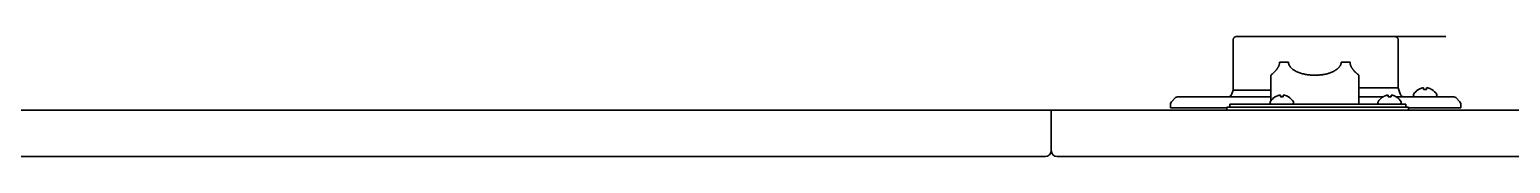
# Model space of a CAD drawing. Extents: x -760 to 4209, y 5795 to 10328.
# Drawn here: x 856 to 1361, y 8787 to 8828 of the extents above; entities that cross this region are included whole.
import ezdxf

# ---------------------------------------------------------------- set-up
doc = ezdxf.new("R2010")
doc.units = 0
doc.header["$LTSCALE"] = 5
doc.layers.add('1', color=7, linetype='CONTINUOUS', true_color=0xffffff)

msp = doc.modelspace()

# ---------------------------------------------------------------- linework, layer by layer
at = {"layer": '1', "color": 7, "linetype": 'Continuous', "lineweight": 35}
for p, q in [((1267.19, 8827.9), (1284.03, 8827.9)), ((1267.19, 8827.9), (1284.03, 8827.9)), ((1281.67, 8827.9), (1299.14, 8827.9)), ((1284.03, 8827.9), (1286.45, 8827.9)), ((1284.03, 8827.9), (1286.45, 8827.9)), ((1286.45, 8827.9), (1288.21, 8827.9)), ((1286.45, 8827.9), (1288.21, 8827.9)), ((1288.21, 8827.9), (1300.36, 8827.9)), ((1288.21, 8827.9), (1300.36, 8827.9)), ((1300.36, 8827.9), (1302.12, 8827.9)), ((1300.36, 8827.9), (1302.12, 8827.9)), ((1302.12, 8827.9), (1304.55, 8827.9)), ((1302.12, 8827.9), (1304.55, 8827.9)), ((1302.42, 8827.9), (1303.79, 8827.9)), ((1303.79, 8827.9), (1316.59, 8827.9)), ((1304.55, 8827.9), (1321.39, 8827.9)), ((1304.55, 8827.9), (1321.39, 8827.9)), ((1316.59, 8827.9), (1317.95, 8827.9)), ((1321.24, 8827.9), (1338.7, 8827.9)), ((1266.19, 8826.9), (1266.19, 8809.65)), ((1266.19, 8826.9), (1266.19, 8809.65)), ((1322.39, 8810.43), (1322.39, 8826.9)), ((1322.39, 8810.43), (1322.39, 8826.9)), ((1283.26, 8819.23), (1281.99, 8819.23)), ((1281.99, 8819.23), (1283.26, 8819.23)), ((1305.99, 8819.23), (1304.71, 8819.23)), ((1304.71, 8819.23), (1305.99, 8819.23)), ((1278.99, 8814.74), (1278.99, 8806.01)), ((1308.99, 8804.9), (1308.99, 8814.74)), ((1247.2, 8807.4), (1278.99, 8807.4)), ((1247.2, 8807.4), (1278.99, 8807.4)), ((1266.19, 8809.65), (1265.73, 8808.39)), ((1266.19, 8809.65), (1265.73, 8808.39)), ((1266.19, 8809.65), (1278.99, 8809.65)), ((1266.19, 8809.65), (1278.99, 8809.65)), ((1280.44, 8807.35), (1280.44, 8807.38)), ((1285.04, 8807.38), (1285.04, 8807.35)), ((1308.99, 8810.43), (1322.39, 8810.43)), ((1308.99, 8810.43), (1322.39, 8810.43)), ((1308.99, 8807.4), (1317.35, 8807.4)), ((1308.99, 8807.4), (1317.38, 8807.4)), ((1317.19, 8807.35), (1317.19, 8807.38)), ((1321.69, 8807.4), (1341.38, 8807.4)), ((1321.72, 8807.4), (1341.38, 8807.4)), ((1321.79, 8807.38), (1321.79, 8807.35)), ((1323.13, 8808.39), (1322.39, 8810.43)), ((1323.13, 8808.39), (1322.39, 8810.43)), ((1327.61, 8808), (1327.61, 8807.8)), ((1329.31, 8809.85), (1329.31, 8809.88)), ((1333.91, 8809.88), (1333.91, 8809.85)), ((1335.61, 8807.8), (1335.61, 8808)), ((521.43, 8802.9), (1519.14, 8802.9)), ((1204.09, 8802.9), (1204.09, 8801.1)), ((1204.09, 8802.9), (1204.09, 8801.1)), ((1244.79, 8804.99), (1244.79, 8803.6)), ((1244.79, 8804.99), (1244.79, 8803.6)), ((1263.99, 8803.6), (1244.79, 8803.6)), ((1263.99, 8803.6), (1244.79, 8803.6)), ((1246.5, 8807.11), (1245.08, 8805.69)), ((1246.5, 8807.11), (1245.08, 8805.69)), ((1325.99, 8803.9), (1263.99, 8803.9)), ((1263.99, 8803.9), (1263.99, 8802.9)), ((1264.99, 8804.9), (1324.99, 8804.9)), ((1264.99, 8804.9), (1264.99, 8803.9)), ((1278.74, 8805.5), (1278.74, 8805.3)), ((1278.99, 8804.93), (1278.99, 8804.9)), ((1286.74, 8805.3), (1286.74, 8805.5)), ((1315.49, 8805.5), (1315.49, 8805.3)), ((1323.49, 8805.3), (1323.49, 8805.5)), ((1324.99, 8803.9), (1324.99, 8804.9)), ((1325.99, 8802.9), (1325.99, 8803.9)), ((1343.79, 8803.6), (1325.99, 8803.6)), ((1343.79, 8803.6), (1325.99, 8803.6)), ((1343.5, 8805.69), (1342.08, 8807.11)), ((1343.5, 8805.69), (1342.08, 8807.11)), ((1343.79, 8803.6), (1343.79, 8804.99)), ((1343.79, 8803.6), (1343.79, 8804.99)), ((1204.09, 8801.1), (1204.09, 8789.1)), ((1204.09, 8801.1), (1204.09, 8789.1)), ((1202.09, 8787.1), (522.19, 8787.1)), ((1518.39, 8787.1), (1206.09, 8787.1))]:
    msp.add_line(p, q, dxfattribs=at)
for centre, radius, start, end in [((1267.19, 8826.9), 1, 90, 180), ((1267.19, 8826.9), 1, 90, 180), ((1321.39, 8826.9), 1, 0, 90), ((1321.39, 8826.9), 1, 0, 90), ((1247.2, 8806.4), 1, 90, 135), ((1247.2, 8806.4), 1, 90, 135), ((1264.32, 8808.9), 1.5, 270, 340), ((1264.32, 8808.9), 1.5, 270, 340), ((1282.94, 8803.28), 4.8, 121.3727, 149.6988), ((1282.54, 8803.28), 4.8, 30.3012, 58.6273), ((1319.69, 8803.28), 4.8, 121.3727, 149.6988), ((1319.29, 8803.28), 4.8, 30.3012, 58.6273), ((1324.54, 8808.9), 1.5, 200, 270), ((1324.54, 8808.9), 1.5, 200, 270), ((1328.01, 8808), 0.4, 149.6988, 180), ((1328.01, 8807.8), 0.4, 180, 270), ((1331.81, 8805.78), 4.8, 121.3727, 149.6988), ((1331.41, 8805.78), 4.8, 30.3012, 58.6273), ((1335.21, 8807.8), 0.4, 270, 0), ((1335.21, 8808), 0.4, 0, 30.3012), ((1341.38, 8806.4), 1, 45, 90), ((1341.38, 8806.4), 1, 45, 90), ((1245.79, 8804.99), 1, 135, 180), ((1245.79, 8804.99), 1, 135, 180), ((1279.14, 8805.5), 0.4, 149.6988, 180), ((1279.14, 8805.3), 0.4, 180, 270), ((1286.34, 8805.3), 0.4, 270, 0), ((1286.34, 8805.5), 0.4, 0, 30.3012), ((1315.89, 8805.5), 0.4, 149.6988, 180), ((1315.89, 8805.3), 0.4, 180, 270), ((1323.09, 8805.3), 0.4, 270, 0), ((1323.09, 8805.5), 0.4, 0, 30.3012), ((1342.79, 8804.99), 1, 0, 45), ((1342.79, 8804.99), 1, 0, 45), ((1202.09, 8789.1), 2, 270, 0), ((1206.09, 8789.1), 2, 180, 270)]:
    msp.add_arc(centre, radius, start, end, dxfattribs=at)
for major_axis, start_param, end_param in [((-15, 0), 0.643501, 0.927295), ((-15, 0), 5.35589, 5.639684), ((14, 0), 2.269019, 2.44337), ((14, 0), 3.839815, 4.014167), ((-15, 0), 3.785094, 4.068888), ((-15, 0), 2.214297, 2.498092), ((14, 0), 0.698222, 0.872574), ((14, 0), 5.410611, 5.584963)]:
    msp.add_ellipse((1293.99, 8819.23), major_axis=major_axis, ratio=0.00002, start_param=start_param, end_param=end_param, dxfattribs=at)
for points, knots in [([(1299.14, 8827.9), (1299.35, 8827.9), (1299.56, 8827.9), (1299.95, 8827.9), (1300.14, 8827.9), (1300.41, 8827.9), (1300.5, 8827.9), (1300.61, 8827.9), (1300.63, 8827.9), (1300.68, 8827.9), (1300.7, 8827.9), (1300.76, 8827.9), (1300.8, 8827.9), (1301.01, 8827.9), (1301.32, 8827.9), (1301.58, 8827.9), (1301.73, 8827.9), (1301.76, 8827.9), (1301.81, 8827.9), (1301.84, 8827.9), (1301.92, 8827.9), (1301.97, 8827.9), (1302.11, 8827.9), (1302.2, 8827.9), (1302.33, 8827.9), (1302.38, 8827.9), (1302.42, 8827.9)], [0, 0, 0, 0, 0.125, 0.125, 0.25, 0.25, 0.3125, 0.3125, 0.328125, 0.328125, 0.34375, 0.34375, 0.375, 0.375, 0.5, 0.625, 0.625, 0.65625, 0.65625, 0.6875, 0.6875, 0.75, 0.75, 0.875, 0.875, 1, 1, 1, 1]), ([(1317.95, 8827.9), (1317.99, 8827.9), (1318.05, 8827.9), (1318.18, 8827.9), (1318.26, 8827.9), (1318.4, 8827.9), (1318.45, 8827.9), (1318.52, 8827.9), (1318.53, 8827.9), (1318.56, 8827.9), (1318.57, 8827.9), (1318.62, 8827.9), (1318.65, 8827.9), (1318.8, 8827.9), (1319.06, 8827.9), (1319.36, 8827.9), (1319.57, 8827.9), (1319.61, 8827.9), (1319.7, 8827.9), (1319.74, 8827.9), (1319.87, 8827.9), (1319.96, 8827.9), (1320.23, 8827.9), (1320.42, 8827.9), (1320.82, 8827.9), (1321.02, 8827.9), (1321.24, 8827.9)], [0, 0, 0, 0, 0.125, 0.125, 0.25, 0.25, 0.3125, 0.3125, 0.328125, 0.328125, 0.34375, 0.34375, 0.375, 0.375, 0.5, 0.625, 0.625, 0.65625, 0.65625, 0.6875, 0.6875, 0.75, 0.75, 0.875, 0.875, 1, 1, 1, 1]), ([(1281.99, 8819.23), (1281.99, 8819.17), (1281.98, 8819.11), (1281.98, 8818.99), (1281.97, 8818.93), (1281.95, 8818.75), (1281.93, 8818.64), (1281.88, 8818.41), (1281.85, 8818.31), (1281.78, 8818.1), (1281.74, 8818), (1281.69, 8817.88), (1281.68, 8817.86), (1281.66, 8817.81), (1281.65, 8817.79), (1281.61, 8817.72), (1281.59, 8817.67), (1281.52, 8817.54), (1281.48, 8817.45), (1281.38, 8817.29), (1281.33, 8817.22), (1281.23, 8817.07), (1281.18, 8816.99), (1281.11, 8816.89), (1281.08, 8816.85), (1281.03, 8816.79), (1281.01, 8816.75), (1280.93, 8816.66), (1280.88, 8816.59), (1280.78, 8816.47), (1280.74, 8816.42), (1280.64, 8816.3), (1280.59, 8816.25), (1280.36, 8815.99), (1280.18, 8815.81), (1279.97, 8815.61), (1279.93, 8815.57), (1279.86, 8815.5), (1279.74, 8815.39), (1279.64, 8815.3), (1279.45, 8815.12), (1279.34, 8815.03), (1279.23, 8814.93), (1279.2, 8814.91), (1279.17, 8814.88), (1279.15, 8814.87), (1279.14, 8814.86), (1279.1, 8814.82), (1279.08, 8814.8), (1279.01, 8814.74), (1278.99, 8814.73), (1278.99, 8814.73)], [0, 0, 0, 0, 0.015628, 0.015628, 0.031257, 0.031257, 0.062514, 0.062514, 0.09377, 0.09377, 0.125027, 0.125027, 0.132842, 0.132842, 0.140656, 0.140656, 0.156284, 0.156284, 0.187541, 0.187541, 0.218798, 0.218798, 0.250055, 0.250055, 0.265683, 0.265683, 0.281311, 0.281311, 0.312568, 0.312568, 0.343825, 0.343825, 0.375082, 0.375082, 0.500109, 0.500109, 0.531366, 0.531366, 0.562623, 0.625137, 0.625137, 0.750164, 0.750164, 0.781421, 0.797049, 0.797049, 0.812678, 0.812678, 0.875191, 0.875191, 1, 1, 1, 1]), ([(1302.99, 8819.23), (1302.99, 8819.17), (1302.98, 8819.11), (1302.97, 8818.99), (1302.97, 8818.93), (1302.94, 8818.75), (1302.91, 8818.64), (1302.84, 8818.41), (1302.8, 8818.31), (1302.7, 8818.1), (1302.65, 8818), (1302.57, 8817.88), (1302.56, 8817.86), (1302.53, 8817.81), (1302.51, 8817.79), (1302.47, 8817.72), (1302.43, 8817.67), (1302.33, 8817.54), (1302.26, 8817.46), (1302.12, 8817.29), (1302.04, 8817.22), (1301.89, 8817.07), (1301.8, 8817), (1301.68, 8816.89), (1301.64, 8816.86), (1301.55, 8816.79), (1301.51, 8816.76), (1301.38, 8816.66), (1301.29, 8816.6), (1301.11, 8816.48), (1301.02, 8816.42), (1300.83, 8816.31), (1300.74, 8816.25), (1300.27, 8815.99), (1299.87, 8815.81), (1299.35, 8815.61), (1299.24, 8815.57), (1299.03, 8815.5), (1298.7, 8815.39), (1298.38, 8815.3), (1297.72, 8815.12), (1297.27, 8815.03), (1296.69, 8814.93), (1296.52, 8814.91), (1296.34, 8814.88), (1296.23, 8814.87), (1296.17, 8814.86), (1295.87, 8814.83), (1295.4, 8814.78), (1294.93, 8814.75), (1294.46, 8814.73), (1294.22, 8814.73), (1293.74, 8814.73), (1293.5, 8814.73), (1293.03, 8814.75), (1292.79, 8814.77), (1292.09, 8814.82), (1291.63, 8814.88), (1291.05, 8814.97), (1290.88, 8815), (1290.71, 8815.04), (1290.59, 8815.06), (1290.54, 8815.07), (1290.25, 8815.13), (1290.03, 8815.18), (1289.59, 8815.3), (1289.37, 8815.36), (1288.95, 8815.5), (1288.74, 8815.57), (1288.32, 8815.73), (1288.12, 8815.81), (1287.72, 8815.99), (1287.53, 8816.09), (1287.29, 8816.22), (1287.24, 8816.25), (1287.14, 8816.3), (1287.1, 8816.33), (1286.96, 8816.42), (1286.86, 8816.47), (1286.59, 8816.66), (1286.42, 8816.79), (1286.21, 8816.96), (1286.17, 8817), (1286.09, 8817.07), (1286.05, 8817.1), (1285.93, 8817.22), (1285.86, 8817.3), (1285.71, 8817.46), (1285.64, 8817.54), (1285.51, 8817.72), (1285.44, 8817.81), (1285.37, 8817.93), (1285.36, 8817.95), (1285.33, 8818), (1285.29, 8818.07), (1285.25, 8818.15), (1285.17, 8818.31), (1285.13, 8818.41), (1285.09, 8818.55), (1285.08, 8818.58), (1285.06, 8818.64), (1285.06, 8818.67), (1285.04, 8818.75), (1285.02, 8818.81), (1285, 8818.99), (1284.99, 8819.11), (1284.99, 8819.23)], [0, 0, 0, 0, 0.007812, 0.007812, 0.015625, 0.015625, 0.03125, 0.03125, 0.046875, 0.046875, 0.0625, 0.0625, 0.066406, 0.066406, 0.070312, 0.070312, 0.078125, 0.078125, 0.09375, 0.09375, 0.109375, 0.109375, 0.125, 0.125, 0.132812, 0.132812, 0.140625, 0.140625, 0.15625, 0.15625, 0.171875, 0.171875, 0.1875, 0.1875, 0.25, 0.25, 0.265625, 0.265625, 0.28125, 0.3125, 0.3125, 0.375, 0.375, 0.390625, 0.398437, 0.398437, 0.40625, 0.40625, 0.4375, 0.46875, 0.46875, 0.5, 0.5, 0.53125, 0.53125, 0.5625, 0.5625, 0.625, 0.625, 0.640625, 0.648437, 0.648437, 0.65625, 0.65625, 0.6875, 0.6875, 0.71875, 0.71875, 0.75, 0.75, 0.78125, 0.78125, 0.8125, 0.8125, 0.820312, 0.820312, 0.828125, 0.828125, 0.84375, 0.84375, 0.875, 0.875, 0.882812, 0.882812, 0.890625, 0.890625, 0.90625, 0.90625, 0.921875, 0.921875, 0.9375, 0.9375, 0.941406, 0.941406, 0.945313, 0.953125, 0.953125, 0.96875, 0.96875, 0.972656, 0.972656, 0.976563, 0.976563, 0.984375, 0.984375, 1, 1, 1, 1]), ([(1308.99, 8814.73), (1308.99, 8814.73), (1308.96, 8814.75), (1308.9, 8814.8), (1308.87, 8814.83), (1308.82, 8814.87), (1308.8, 8814.88), (1308.76, 8814.92), (1308.74, 8814.93), (1308.63, 8815.03), (1308.52, 8815.12), (1308.33, 8815.3), (1308.27, 8815.36), (1308.12, 8815.49), (1308.04, 8815.57), (1307.92, 8815.69), (1307.88, 8815.73), (1307.79, 8815.81), (1307.75, 8815.86), (1307.62, 8815.99), (1307.52, 8816.09), (1307.38, 8816.25), (1307.33, 8816.3), (1307.24, 8816.42), (1307.19, 8816.47), (1307.09, 8816.59), (1307.04, 8816.66), (1306.97, 8816.75), (1306.94, 8816.79), (1306.89, 8816.85), (1306.87, 8816.89), (1306.79, 8816.99), (1306.74, 8817.07), (1306.64, 8817.22), (1306.59, 8817.29), (1306.5, 8817.46), (1306.45, 8817.54), (1306.38, 8817.67), (1306.36, 8817.72), (1306.32, 8817.81), (1306.3, 8817.86), (1306.23, 8818), (1306.2, 8818.1), (1306.14, 8818.25), (1306.13, 8818.31), (1306.1, 8818.39), (1306.1, 8818.41), (1306.08, 8818.47), (1306.08, 8818.5), (1306.04, 8818.64), (1306.02, 8818.75), (1306, 8818.93), (1306, 8818.99), (1305.99, 8819.08), (1305.99, 8819.11), (1305.99, 8819.17), (1305.99, 8819.2), (1305.99, 8819.23)], [0, 0, 0, 0, 0.125, 0.125, 0.1875, 0.1875, 0.21875, 0.21875, 0.25, 0.25, 0.375, 0.375, 0.4375, 0.4375, 0.5, 0.5, 0.53125, 0.53125, 0.5625, 0.5625, 0.625, 0.625, 0.65625, 0.65625, 0.6875, 0.6875, 0.71875, 0.71875, 0.734375, 0.734375, 0.75, 0.75, 0.78125, 0.78125, 0.8125, 0.8125, 0.84375, 0.84375, 0.859375, 0.859375, 0.875, 0.875, 0.90625, 0.90625, 0.921875, 0.921875, 0.929688, 0.929688, 0.9375, 0.9375, 0.96875, 0.96875, 0.984375, 0.984375, 0.992188, 0.992188, 1, 1, 1, 1]), ([(1282.24, 8807.35), (1282.24, 8807.47), (1282.24, 8807.58), (1282.24, 8807.72), (1282.24, 8807.76), (1282.24, 8807.83), (1282.24, 8807.87), (1282.24, 8807.9)], [0, 0, 0, 0, 0.5, 0.5, 0.75, 0.75, 1, 1, 1, 1]), ([(1285.04, 8807.35), (1284.84, 8807.47), (1284.63, 8807.58), (1284.3, 8807.72), (1284.19, 8807.76), (1283.97, 8807.83), (1283.85, 8807.87), (1283.74, 8807.9)], [0, 0, 0, 0, 0.5, 0.5, 0.75, 0.75, 1, 1, 1, 1]), ([(1318.99, 8807.35), (1318.99, 8807.47), (1318.99, 8807.58), (1318.99, 8807.72), (1318.99, 8807.76), (1318.99, 8807.83), (1318.99, 8807.87), (1318.99, 8807.9)], [0, 0, 0, 0, 0.5, 0.5, 0.75, 0.75, 1, 1, 1, 1]), ([(1321.79, 8807.35), (1321.59, 8807.47), (1321.38, 8807.58), (1321.05, 8807.72), (1320.94, 8807.76), (1320.72, 8807.83), (1320.6, 8807.87), (1320.49, 8807.9)], [0, 0, 0, 0, 0.5, 0.5, 0.75, 0.75, 1, 1, 1, 1]), ([(1331.11, 8809.85), (1331.11, 8809.97), (1331.11, 8810.08), (1331.11, 8810.22), (1331.11, 8810.26), (1331.11, 8810.33), (1331.11, 8810.37), (1331.11, 8810.4)], [0, 0, 0, 0, 0.5, 0.5, 0.75, 0.75, 1, 1, 1, 1]), ([(1333.91, 8809.85), (1333.71, 8809.97), (1333.5, 8810.08), (1333.17, 8810.22), (1333.06, 8810.26), (1332.84, 8810.33), (1332.73, 8810.37), (1332.61, 8810.4)], [0, 0, 0, 0, 0.5, 0.5, 0.75, 0.75, 1, 1, 1, 1])]:
    msp.add_open_spline(points, degree=3, knots=knots, dxfattribs=at)
for points in [[(1281.74, 8807.9), (1281.69, 8807.88), (1281.58, 8807.85), (1281.42, 8807.8), (1281.26, 8807.75), (1281.1, 8807.69), (1280.95, 8807.62), (1280.79, 8807.54), (1280.63, 8807.46), (1280.5, 8807.39), (1280.44, 8807.35)], [(1282.24, 8807.9), (1282.21, 8807.9), (1282.16, 8807.91), (1282.09, 8807.91), (1282.02, 8807.91), (1281.95, 8807.91), (1281.88, 8807.91), (1281.81, 8807.91), (1281.76, 8807.9), (1281.74, 8807.9)], [(1283.24, 8807.35), (1283.07, 8807.37), (1282.74, 8807.39), (1282.41, 8807.37), (1282.24, 8807.35)], [(1283.74, 8807.9), (1283.72, 8807.9), (1283.67, 8807.91), (1283.6, 8807.91), (1283.53, 8807.91), (1283.45, 8807.91), (1283.38, 8807.91), (1283.31, 8807.91), (1283.26, 8807.9), (1283.24, 8807.9)], [(1283.24, 8807.9), (1283.24, 8807.88), (1283.24, 8807.85), (1283.24, 8807.8), (1283.24, 8807.75), (1283.24, 8807.69), (1283.24, 8807.62), (1283.24, 8807.54), (1283.24, 8807.46), (1283.24, 8807.39), (1283.24, 8807.35)], [(1318.49, 8807.9), (1318.44, 8807.88), (1318.33, 8807.85), (1318.17, 8807.8), (1318.01, 8807.75), (1317.85, 8807.69), (1317.7, 8807.62), (1317.54, 8807.54), (1317.38, 8807.46), (1317.25, 8807.39), (1317.19, 8807.35)], [(1318.99, 8807.9), (1318.96, 8807.9), (1318.91, 8807.91), (1318.84, 8807.91), (1318.77, 8807.91), (1318.7, 8807.91), (1318.63, 8807.91), (1318.56, 8807.91), (1318.51, 8807.9), (1318.49, 8807.9)], [(1319.99, 8807.35), (1319.82, 8807.37), (1319.49, 8807.39), (1319.16, 8807.37), (1318.99, 8807.35)], [(1320.49, 8807.9), (1320.47, 8807.9), (1320.42, 8807.91), (1320.35, 8807.91), (1320.28, 8807.91), (1320.2, 8807.91), (1320.13, 8807.91), (1320.06, 8807.91), (1320.01, 8807.9), (1319.99, 8807.9)], [(1319.99, 8807.9), (1319.99, 8807.88), (1319.99, 8807.85), (1319.99, 8807.8), (1319.99, 8807.75), (1319.99, 8807.69), (1319.99, 8807.62), (1319.99, 8807.54), (1319.99, 8807.46), (1319.99, 8807.39), (1319.99, 8807.35)], [(1330.61, 8810.4), (1330.56, 8810.38), (1330.45, 8810.35), (1330.29, 8810.3), (1330.13, 8810.25), (1329.97, 8810.19), (1329.82, 8810.12), (1329.67, 8810.04), (1329.5, 8809.96), (1329.38, 8809.89), (1329.31, 8809.85)], [(1331.11, 8810.4), (1331.09, 8810.4), (1331.03, 8810.41), (1330.96, 8810.41), (1330.89, 8810.41), (1330.82, 8810.41), (1330.75, 8810.41), (1330.68, 8810.41), (1330.63, 8810.4), (1330.61, 8810.4)], [(1332.11, 8809.85), (1331.95, 8809.87), (1331.61, 8809.89), (1331.28, 8809.87), (1331.11, 8809.85)], [(1332.61, 8810.4), (1332.59, 8810.4), (1332.54, 8810.41), (1332.47, 8810.41), (1332.4, 8810.41), (1332.33, 8810.41), (1332.25, 8810.41), (1332.18, 8810.41), (1332.14, 8810.4), (1332.11, 8810.4)], [(1332.11, 8810.4), (1332.11, 8810.38), (1332.11, 8810.35), (1332.11, 8810.3), (1332.11, 8810.25), (1332.11, 8810.19), (1332.11, 8810.12), (1332.11, 8810.04), (1332.11, 8809.96), (1332.11, 8809.89), (1332.11, 8809.85)]]:
    msp.add_open_spline(points, degree=3, dxfattribs=at)

doc.saveas('drawing.dxf')
